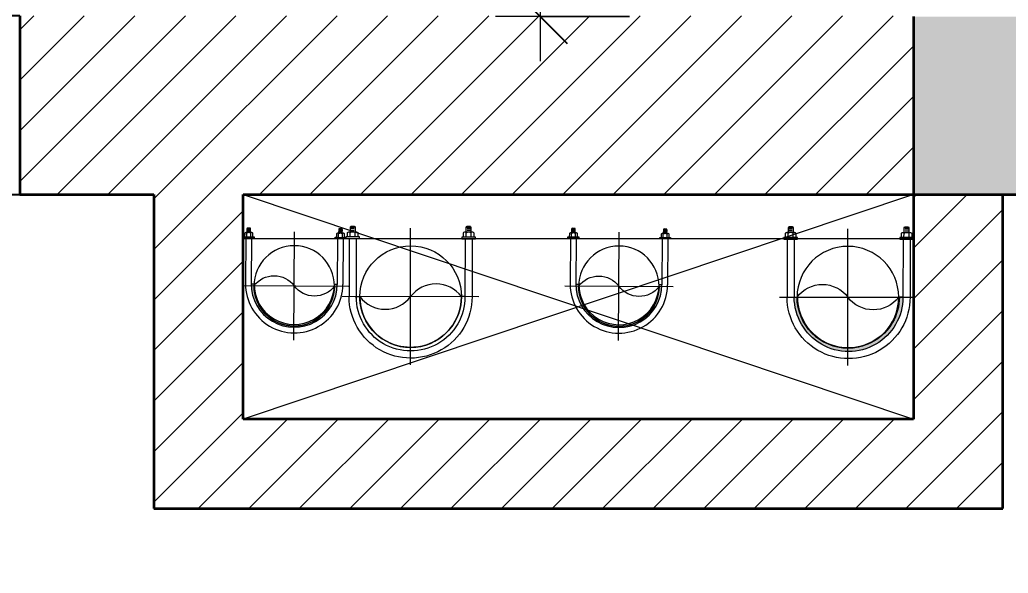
# Model space of a CAD drawing. Header units: millimetres. Extents: x 66631 to 260610, y 416 to 78637.
# Drawn here: x 72078 to 73184, y 36114 to 36733 of the extents above; entities that cross this region are included whole.
import ezdxf

# ---------------------------------------------------------------- set-up
doc = ezdxf.new("R2010")
doc.units = ezdxf.units.MM
doc.linetypes.add('Dash - Tight', pattern=[4.5, 3, -1.5])
doc.linetypes.add('IMPORT-CENTER _3_', pattern=[10.16, 6.35, -1.27, 1.27, -1.27])
for name, color, linetype, lineweight in [('0-3', 7, 'Continuous', 18), ('A-ANNO-DIMS', 211, 'Continuous', 9), ('A-ANNO-DIMS-50', 211, 'Continuous', 9), ('A-DETL-GENF-3', 92, 'Dash - Tight', 18), ('A-DETL-GENF-5', 9, 'Continuous', 18), ('A-DETL-MEDM', 33, 'Continuous', 35), ('A-DOOR', 31, 'Continuous', 18), ('A-DOOR-FRAM', 31, 'Continuous', 25), ('A-WALL-5', 113, 'Continuous', 35), ('A-WALL-PATT-2', 111, 'Continuous', 18), ('G-IMPT', 8, 'Continuous', 18), ('G-IMPT-3', 8, 'IMPORT-CENTER _3_', 18), ('M-EQPM', 50, 'Continuous', 18)]:
    doc.layers.add(name, color=color, linetype=linetype, lineweight=lineweight)
doc.styles.add('UTM Avo', font='', dxfattribs={"width": 0.9, "height": 125})
doc.styles.get('UTM Avo').set_extended_font_data('UTM Avo')
doc.dimstyles.new('1_Dim_chi_tiet_2_5', dxfattribs={"dimscale": 304.8, "dimtxt": 124.912619, "dimasz": 0.19685, "dimexe": 0.164042, "dimexo": 0.0625, "dimgap": 0.016404, "dimtad": 1, "dimdec": 0, "dimrnd": 5, "dimzin": 0, "dimdsep": 46, "dimtxsty": 'UTM Avo', "dimblk1": 'OBLIQUE', "dimblk2": 'OBLIQUE', "dimsah": 1, "dimcen": 0.09, "dimdle": 0.164042, "dimazin": 0, "dimtfac": 1, "dimtdec": 4, "dimtix": 1, "dimtmove": 0, "dimatfit": 3, "dimfxl": 0.328084, "dimfxlon": 1, "dimtvp": 1, "dimtolj": 1, "dimtzin": 0, "dimarcsym": 2})
pattern_1 = [(45, (0, 0), (-28.284271, 28.284271), [])]

# ---------------------------------------------------------------- blocks, each defined once
blk = doc.blocks.new('TKTC_XREF_251221_MB TANG 1 - TKTC_XREF_260130_MB TANG 1_dwg_CUM U_DN100-4202112-TKCS_CĂN HỘ LOẠI 1B - MẶT BẰNG')
at = {"layer": 'G-IMPT'}
blk.add_hatch(color=256, dxfattribs=at).paths.add_polyline_path([(61, 0), (58.9, 15.8), (52.8, 30.5), (43.1, 43.1), (30.5, 52.8), (15.8, 58.9), (0, 61), (0, 57), (15.8, 54.6), (30.5, 47.8), (40.3, 40.3), (49.4, 28.5), (55.1, 14.8), (57, 0), (54.6, -15.8), (47.8, -30.5), (40.3, -40.3), (28.5, -49.4), (14.8, -55.1), (0, -57), (0, -61), (15.8, -58.9), (30.5, -52.8), (43.1, -43.1), (53.7, -28.5), (59.1, -14.7)])
for p, q in [((-79.1, 66.6), (-79.1, 63.4)), ((-76.6, 66.6), (-76.6, 63.4)), ((-74.6, 66.6), (-74.6, 63.4)), ((-72.7, 69.3), (-72.7, 60.7)), ((-66.9, 67.9), (-71.7, 67.9)), ((-66.9, 62.1), (-71.7, 62.1)), ((-65, 69), (0, 69)), ((-79.1, -63.4), (-79.1, -66.6)), ((-76.6, -63.4), (-76.6, -66.6)), ((-74.6, -63.4), (-74.6, -66.6)), ((-72.7, -60.7), (-72.7, -69.3)), ((-66.9, -62.1), (-71.7, -62.1)), ((-66.9, -67.9), (-71.7, -67.9)), ((-65, -69), (0, -69))]:
    blk.add_line(p, q, dxfattribs=at)
at = {"layer": 'G-IMPT', "flags": 128}
for points in [[(-71.7, 59.2), (-66.9, 59.2), (-66.9, 70.8), (-71.7, 70.8)], [(-66.9, 70.8), (-66.9, 72.7), (-65, 72.7), (-65, 57.3), (-66.9, 57.3), (-66.9, 59.2)], [(-72.7, 67.6), (-78.1, 67.6), (-78.1, 62.4), (-72.7, 62.4)], [(-65, 61), (0, 61), (0, 57)], [(-72.7, -62.4), (-78.1, -62.4), (-78.1, -67.6), (-72.7, -67.6)], [(-71.7, -70.8), (-66.9, -70.8), (-66.9, -59.2), (-71.7, -59.2)], [(-66.9, -59.2), (-66.9, -57.3), (-65, -57.3), (-65, -72.7), (-66.9, -72.7), (-66.9, -70.8)], [(-65, -61), (0, -61), (0, -57)]]:
    blk.add_lwpolyline(points, dxfattribs=at)
at = {"layer": 'G-IMPT'}
for centre, radius, start, end in [((-71.1, 69.3), 1.56, 112.6199, 247.3801), ((-78.1, 66.6), 0.96, 90, 180), ((-78.1, 63.4), 0.96, 180, 270), ((-67.9, 65), 4.8, 143.1301, 216.8699), ((-71.1, 60.7), 1.56, 112.6199, 247.3801), ((0, 0), 69, 270, 90), ((0, 0), 61, 270, 90), ((0, 0), 57, 270, 90), ((-78.1, -63.4), 0.96, 90, 180), ((-78.1, -66.6), 0.96, 180, 270), ((-71.1, -60.7), 1.56, 112.6199, 247.3801), ((-67.9, -65), 4.8, 143.1301, 216.8699), ((-71.1, -69.3), 1.56, 112.6199, 247.3801)]:
    blk.add_arc(centre, radius, start, end, dxfattribs=at)
blk = doc.blocks.new('TKTC_XREF_251221_MB TANG 1 - TKTC_XREF_260130_MB TANG 1_dwg_$cc-4202113-TKCS_CĂN HỘ LOẠI 1B - MẶT BẰNG')
at = {"layer": 'G-IMPT'}
blk.add_circle((0, 0), 0.5, dxfattribs=at)
for centre, radius, start, end in [((0, 0), 0.5, 90, 270), ((0.188, 0.25), 0.313, 126.8699, 233.1301), ((-0.188, -0.25), 0.313, 306.8699, 53.1301)]:
    blk.add_arc(centre, radius, start, end, dxfattribs=at)
at = {"layer": 'G-IMPT-3'}
for p, q in [((0, -0.635), (0, 0.673)), ((-0.673, 0), (0.673, 0))]:
    blk.add_line(p, q, dxfattribs=at)
blk = doc.blocks.new('TKTC_XREF_251221_MB TANG 1 - TKTC_XREF_260130_MB TANG 1_dwg_$cc-V6-TKCS_CĂN HỘ LOẠI 1B - MẶT BẰNG')
at = {"layer": 'G-IMPT'}
blk.add_circle((0, 0), 0.5, dxfattribs=at)
for centre, radius, start, end in [((0, 0), 0.5, 90, 270), ((0.1875, 0.25), 0.3125, 126.8699, 233.1301), ((-0.1875, -0.25), 0.3125, 306.8699, 53.1301)]:
    blk.add_arc(centre, radius, start, end, dxfattribs=at)
at = {"layer": 'G-IMPT-3'}
for p, q in [((0, -0.6728), (0, 0.6728)), ((-0.6728, 0), (0.6728, 0))]:
    blk.add_line(p, q, dxfattribs=at)
blk = doc.blocks.new('TKTC_XREF_251221_MB TANG 1 - TKTC_XREF_260130_MB TANG 1_dwg_CUM U_DN100-4202115-TKCS_CĂN HỘ LOẠI 1B - MẶT BẰNG')
at = {"layer": 'G-IMPT'}
blk.add_hatch(color=256, dxfattribs=at).paths.add_polyline_path([(0, 61), (6.5, 60.1), (0, 60.2)])
for p, q in [((-79.1, 66.6), (-79.1, 63.4)), ((-76.6, 66.6), (-76.6, 63.4)), ((-74.6, 66.6), (-74.6, 63.4)), ((-72.7, 69.3), (-72.7, 60.7)), ((-66.9, 67.9), (-71.7, 67.9)), ((-65, 69), (0, 69)), ((-66.9, 62.1), (-71.7, 62.1)), ((-79.1, -63.4), (-79.1, -66.6)), ((-76.6, -63.4), (-76.6, -66.6)), ((-74.6, -63.4), (-74.6, -66.6)), ((-72.7, -60.7), (-72.7, -69.3)), ((-66.9, -62.1), (-71.7, -62.1)), ((-66.9, -67.9), (-71.7, -67.9)), ((-65, -69), (0, -69))]:
    blk.add_line(p, q, dxfattribs=at)
at = {"layer": 'G-IMPT', "flags": 128}
for points in [[(-72.7, 67.6), (-78.1, 67.6), (-78.1, 62.4), (-72.7, 62.4)], [(-71.7, 59.2), (-66.9, 59.2), (-66.9, 70.8), (-71.7, 70.8)], [(-66.9, 70.8), (-66.9, 72.7), (-65, 72.7), (-65, 57.3), (-66.9, 57.3), (-66.9, 59.2)], [(-65, 61), (0, 61), (0, 57)], [(-72.7, -62.4), (-78.1, -62.4), (-78.1, -67.6), (-72.7, -67.6)], [(-71.7, -70.8), (-66.9, -70.8), (-66.9, -59.2), (-71.7, -59.2)], [(-66.9, -59.2), (-66.9, -57.3), (-65, -57.3), (-65, -72.7), (-66.9, -72.7), (-66.9, -70.8)], [(-65, -61), (0, -61), (0, -57)]]:
    blk.add_lwpolyline(points, dxfattribs=at)
at = {"layer": 'G-IMPT'}
for centre, radius, start, end in [((-78.1, 66.6), 0.96, 90, 180), ((-71.1, 69.3), 1.56, 112.6199, 247.3801), ((-67.9, 65), 4.8, 143.1301, 216.8699), ((0, 0), 69, 270, 90), ((-78.1, 63.4), 0.96, 180, 270), ((-71.1, 60.7), 1.56, 112.6199, 247.3801), ((0, 0), 61, 270, 90), ((0, 0), 57, 270, 90), ((-78.1, -63.4), 0.96, 90, 180), ((-71.1, -60.7), 1.56, 112.6199, 247.3801), ((-67.9, -65), 4.8, 143.1301, 216.8699), ((-78.1, -66.6), 0.96, 180, 270), ((-71.1, -69.3), 1.56, 112.6199, 247.3801)]:
    blk.add_arc(centre, radius, start, end, dxfattribs=at)
blk = doc.blocks.new('TKTC_XREF_251221_MB TANG 1 - TKTC_XREF_260130_MB TANG 1_dwg_$cc-4202116-TKCS_CĂN HỘ LOẠI 1B - MẶT BẰNG')
at = {"layer": 'G-IMPT'}
blk.add_circle((0, 0), 0.5, dxfattribs=at)
for centre, radius, start, end in [((0, 0), 0.5, 90, 270), ((0.188, 0.25), 0.313, 126.8699, 233.1301), ((-0.188, -0.25), 0.313, 306.8699, 53.1301)]:
    blk.add_arc(centre, radius, start, end, dxfattribs=at)
at = {"layer": 'G-IMPT-3'}
for p, q in [((0, -0.673), (0, 0.673)), ((-0.673, 0), (0.673, 0))]:
    blk.add_line(p, q, dxfattribs=at)
blk = doc.blocks.new('TKTC_XREF_251221_MB TANG 1 - TKTC_XREF_260130_MB TANG 1_dwg_CUM U_DN100-V7-TKCS_CĂN HỘ LOẠI 1B - MẶT BẰNG')
at = {"layer": 'G-IMPT'}
blk.add_hatch(color=256, dxfattribs=at).paths.add_polyline_path([(61, 0), (61, 0), (58.9, -15.8), (52.8, -30.5), (43.1, -43.1), (30.5, -52.8), (15.8, -58.9), (0, -61), (0, -57), (15.8, -54.6), (28.5, -49.4), (40.3, -40.3), (49.4, -28.5), (55.1, -14.8), (57, 0), (54.6, 15.8), (49.4, 28.5), (40.3, 40.3), (28.5, 49.4), (14.8, 55.1), (0, 57.1), (0, 61), (15.8, 58.9), (30.5, 52.8), (43.1, 43.1), (53.7, 28.5), (59.1, 14.7), (60.5, 3.5)])
for p, q in [((-79.1, 66.6), (-79.1, 63.4)), ((-76.6, 66.6), (-76.6, 63.4)), ((-74.6, 66.6), (-74.6, 63.4)), ((-72.7, 69.3), (-72.7, 60.7)), ((-66.9, 67.9), (-71.7, 67.9)), ((-65, 69), (0, 69)), ((-66.9, 62.1), (-71.7, 62.1)), ((-79.1, -63.4), (-79.1, -66.6)), ((-76.6, -63.4), (-76.6, -66.6)), ((-74.6, -63.4), (-74.6, -66.6)), ((-72.7, -60.7), (-72.7, -69.3)), ((-66.9, -62.1), (-71.7, -62.1)), ((-66.9, -67.9), (-71.7, -67.9)), ((-66.9, -72.7), (-66.9, -70.8)), ((-65, -69), (0, -69))]:
    blk.add_line(p, q, dxfattribs=at)
at = {"layer": 'G-IMPT', "flags": 128}
for points in [[(-72.7, 67.6), (-78.1, 67.6), (-78.1, 62.4), (-72.7, 62.4)], [(-71.7, 59.2), (-66.9, 59.2), (-66.9, 70.8), (-71.7, 70.8)], [(-66.9, 70.8), (-66.9, 72.7), (-65, 72.7), (-65, 57.3), (-66.9, 57.3), (-66.9, 59.2)], [(-65, 61), (0, 61), (0, 57)], [(-72.7, -62.4), (-78.1, -62.4), (-78.1, -67.6), (-72.7, -67.6)], [(-71.7, -70.8), (-66.9, -70.8), (-66.9, -59.2), (-71.7, -59.2)], [(-66.9, -59.2), (-66.9, -57.3), (-65, -57.3), (-65, -72.7), (-66.9, -72.7)], [(-65, -61), (0, -61), (0, -57)]]:
    blk.add_lwpolyline(points, dxfattribs=at)
at = {"layer": 'G-IMPT'}
for centre, radius, start, end in [((-78.1, 66.6), 0.96, 90, 180), ((-71.1, 69.3), 1.56, 112.6199, 247.3801), ((-67.9, 65), 4.8, 143.1301, 216.8699), ((0, 0), 69, 270, 90), ((-78.1, 63.4), 0.96, 180, 270), ((-71.1, 60.7), 1.56, 112.6199, 247.3801), ((0, 0), 61, 270, 90), ((0, 0), 57, 270, 90), ((-78.1, -63.4), 0.96, 90, 180), ((-71.1, -60.7), 1.56, 112.6199, 247.3801), ((-67.9, -65), 4.8, 143.1301, 216.8699), ((-78.1, -66.6), 0.96, 180, 270), ((-71.1, -69.3), 1.56, 112.6199, 247.3801)]:
    blk.add_arc(centre, radius, start, end, dxfattribs=at)
blk = doc.blocks.new('TKTC_XREF_251221_MB TANG 1 - TKTC_XREF_260130_MB TANG 1_dwg_$cc-4202111-TKCS_CĂN HỘ LOẠI 1B - MẶT BẰNG')
at = {"layer": 'G-IMPT'}
blk.add_circle((0, 0), 0.5, dxfattribs=at)
for centre, radius, start, end in [((0, 0), 0.5, 90, 270), ((0.1875, 0.25), 0.3125, 126.8699, 233.1301), ((-0.1875, -0.25), 0.3125, 306.8699, 53.1301)]:
    blk.add_arc(centre, radius, start, end, dxfattribs=at)
at = {"layer": 'G-IMPT-3'}
for p, q in [((0, -0.6728), (0, 0.6458)), ((-0.6728, 0), (0.6728, 0))]:
    blk.add_line(p, q, dxfattribs=at)
blk = doc.blocks.new('TKTC_XREF_251221_MB TANG 1 - TKTC_XREF_260130_MB TANG 1_dwg-4202109-TKCS_CĂN HỘ LOẠI 1B - MẶT BẰNG')
at = {"layer": 'G-IMPT', "flags": 128}
blk.add_lwpolyline([(-130824.1, -364836.4), (-130824, -364858), (-130074.1, -364858)], dxfattribs=at)
for name, p, xscale, yscale, zscale, rotation in [('TKTC_XREF_251221_MB TANG 1 - TKTC_XREF_260130_MB TANG 1_dwg_CUM U_DN100-4202112-TKCS_CĂN HỘ LOẠI 1B - MẶT BẰNG', (-130767, -364909.1), 0.7894736842105257, 0.7894736842105257, 0.7894736842105257, 269.580221000629), ('TKTC_XREF_251221_MB TANG 1 - TKTC_XREF_260130_MB TANG 1_dwg_$cc-V6-TKCS_CĂN HỘ LOẠI 1B - MẶT BẰNG', (-130636.8, -364923), 113.7150000000092, 113.7150000000092, 113.7150000000092, 89.95325644590794), ('TKTC_XREF_251221_MB TANG 1 - TKTC_XREF_260130_MB TANG 1_dwg_CUM U_DN100-4202112-TKCS_CĂN HỘ LOẠI 1B - MẶT BẰNG', (-130403.7, -364909.4), 0.7894736842105257, 0.7894736842105257, 0.7894736842105257, 269.580221000629)]:
    blk.add_blockref(name, p, dxfattribs=dict(xscale=xscale, yscale=yscale, zscale=zscale, rotation=rotation))
at = {"extrusion": (0, 0, -1)}
for name, p, xscale, yscale, zscale, rotation in [('TKTC_XREF_251221_MB TANG 1 - TKTC_XREF_260130_MB TANG 1_dwg_CUM U_DN100-4202115-TKCS_CĂN HỘ LOẠI 1B - MẶT BẰNG', (130636.8, -364923), 0.9974999999999966, 0.9974999999999966, -0.9974999999999966, 270.0467435564909), ('TKTC_XREF_251221_MB TANG 1 - TKTC_XREF_260130_MB TANG 1_dwg_$cc-4202111-TKCS_CĂN HỘ LOẠI 1B - MẶT BẰNG', (130147.5, -364923.6), 113.7150000000092, 113.7150000000092, -113.7150000000092, 90.04476088158533), ('TKTC_XREF_251221_MB TANG 1 - TKTC_XREF_260130_MB TANG 1_dwg_CUM U_DN100-V7-TKCS_CĂN HỘ LOẠI 1B - MẶT BẰNG', (130146.7, -364923.6), 0.9975000000000005, 0.9975000000000005, -0.9975000000000006, 270.0467435561337), ('TKTC_XREF_251221_MB TANG 1 - TKTC_XREF_260130_MB TANG 1_dwg_$cc-4202113-TKCS_CĂN HỘ LOẠI 1B - MẶT BẰNG', (130767, -364911), 90.00000000005133, 90.00000000005133, -90.00000000005133, 90.41977899777612), ('TKTC_XREF_251221_MB TANG 1 - TKTC_XREF_260130_MB TANG 1_dwg_$cc-4202116-TKCS_CĂN HỘ LOẠI 1B - MẶT BẰNG', (130403.7, -364911.4), 90.00000000005133, 90.00000000005133, -90.00000000005133, 90.41977899777612)]:
    blk.add_blockref(name, p, dxfattribs=dict(at, xscale=xscale, yscale=yscale, zscale=zscale, rotation=rotation))
blk = doc.blocks.new('TKTC_XREF_251221_MB TANG 1 - TKTC_XREF_251221_MB TANG 1-2038492-TKCS_CĂN HỘ LOẠI 1B - MẶT BẰNG')
blk.add_blockref('TKTC_XREF_251221_MB TANG 1 - TKTC_XREF_260130_MB TANG 1_dwg-4202109-TKCS_CĂN HỘ LOẠI 1B - MẶT BẰNG', (169499.1, 384109.7))
blk = doc.blocks.new('FD_05 - FD_05-1000x2200mm-835434-TKCS_CĂN HỘ LOẠI 1B - MẶT BẰNG')
at = {"layer": 'A-DETL-GENF-3'}
for p, q in [((470, 100), (470, 1120)), ((470, 1120), (510, 1120)), ((510, 1120), (510, 100)), ((510, 100), (470, 100))]:
    blk.add_line(p, q, dxfattribs=at)
blk.add_arc((510, 100), 1020, 92.2475, 180, dxfattribs=at)
at = {"layer": 'A-DOOR-FRAM'}
for p, q in [((-510, 100), (-545, 100)), ((-510, 60), (-510, 100)), ((545, 100), (510, 100)), ((510, 100), (510, 60)), ((-500, 60), (-510, 60)), ((-500, -100), (-500, 60)), ((510, 60), (500, 60)), ((500, 60), (500, -100)), ((-545, -100), (-500, -100)), ((500, -100), (545, -100))]:
    blk.add_line(p, q, dxfattribs=at)
blk = doc.blocks.new('DIMBLOCK6-TKCS_CĂN HỘ LOẠI 1B - MẶT BẰNG')
at = {"layer": 'A-ANNO-DIMS-50'}
for p, q in [((72660, 37986.9), (72660, 36686.9)), ((72760, 37936.9), (72610, 37936.9)), ((72660, 37936.9), (72760, 37936.9)), ((72760, 36736.9), (72610, 36736.9)), ((72660, 36736.9), (72760, 36736.9))]:
    blk.add_line(p, q, dxfattribs=at)
at = {"layer": 'A-ANNO-DIMS-50', "lineweight": 25}
for p, q in [((72660, 37936.9), (72630, 37966.9)), ((72660, 37936.9), (72690, 37906.9)), ((72660, 36736.9), (72630, 36766.9)), ((72660, 36736.9), (72690, 36706.9))]:
    blk.add_line(p, q, dxfattribs=at)
at = {"layer": 'A-ANNO-DIMS-50', "color": 0, "insert": (72497.7, 37165.8), "char_height": 125, "width": 410.824, "attachment_point": 1, "rotation": 90, "line_spacing_factor": 1.110334, "style": 'UTM Avo'}
blk.add_mtext('1200', dxfattribs=at)
blk = doc.blocks.new('_Oblique')
at = {"color": 0, "linetype": 'ByBlock', "lineweight": -2}
blk.add_line((-0.5, -0.5), (0.5, 0.5), dxfattribs=at)
blk = doc.blocks.new('DIMBLOCK54-TKCS_CĂN HỘ LOẠI 1B - MẶT BẰNG')
at = {"layer": 'A-ANNO-DIMS-50', "lineweight": 25}
for p, q in [((71811.3, 40436.9), (71781.3, 40466.9)), ((71811.3, 40436.9), (71841.3, 40406.9)), ((71811.3, 36736.8), (71781.3, 36766.8)), ((71811.3, 36736.8), (71841.3, 36706.8))]:
    blk.add_line(p, q, dxfattribs=at)
at = {"layer": 'A-ANNO-DIMS-50'}
for p, q in [((72767.4, 40436.9), (71761.3, 40436.9)), ((71811.3, 36686.8), (71811.3, 40436.9)), ((71811.3, 40436.9), (72767.4, 40436.9)), ((71711.3, 36736.8), (71861.3, 36736.8)), ((71811.3, 36736.8), (71711.3, 36736.8))]:
    blk.add_line(p, q, dxfattribs=at)
at = {"layer": 'A-ANNO-DIMS-50', "color": 0, "insert": (71648.9, 38415.7), "char_height": 125, "width": 410.824, "attachment_point": 1, "rotation": 90, "line_spacing_factor": 1.110334, "style": 'UTM Avo'}
blk.add_mtext('3700', dxfattribs=at)

msp = doc.modelspace()

# ---------------------------------------------------------------- hatches: boundary and pattern name
at = {"layer": 'A-DETL-GENF-5'}
h = msp.add_hatch(dxfattribs=at)
h.set_pattern_fill('FP_3', color=256, style=0, pattern_type=2)
h.set_pattern_definition([(50, (0, 0), (364.3679, -31.8783), [38.1, -419.1]), (355, (0, 0), (-70.4859, 382.1133), [30.48, -335.28]), (100.451, (30.36, -2.66), (293.885, 350.2334), [32.38, -356.18]), (46.184, (0, 101.6), (542.1585, -84.0858), [57.15, -628.65]), (96.636, (45.2, 94.6), (474.805, 494.8554), [48.57, -534.27]), (351.184, (0, 101.6), (474.8102, 494.85), [45.72, -502.92]), (21, (50.8, 76.2), (303.2285, -204.5305), [38.1, -419.1]), (326, (50.8, 76.2), (123.6039, 368.376), [30.48, -335.28]), (71.451, (76.07, 59.16), (426.8341, 163.8427), [32.38, -356.18]), (37.5, (0, 0), (6.17665, 169.11015), [3.353, -327.863, 3.353, -337.007, -336.55]), (37.5, (0, 0), (6.17665, 169.11015), [-671.576, 3.353, -333.197]), (7.5, (0, 0), (133.63888, 200.3615), [3.353, -190.703, 3.353, -320.243, -128.27]), (7.5, (0, 0), (133.63888, 200.3615), [-517.652, 3.353, -124.917]), (327.5, (-113.28, 0), (271.18182, -11.45836), [3.353, -123.647, 3.353, -392.887, -525.78]), (327.5, (-113.28, 0), (271.18182, -11.45836), [-523.24, 3.353, -522.427]), (317.5, (-164.08, 0), (296.2585, 50.85285), [3.353, -161.747, 3.353, -259.791, -373.38]), (317.5, (-164.08, 0), (296.2585, 50.85285), [-428.244, 3.353, -370.027]), (45, (0, 0), (-125.7236, 125.7236), []), (45, (0, 190.5), (-125.7236, 125.7236), [])])
h.paths.add_polyline_path([(69052.6, 35537.4), (69252.6, 35537.4), (69252.6, 35737.4), (69052.6, 35736.9), (69052.6, 35537.4)])
h.paths.add_polyline_path([(73277.6, 36537.8), (73277.6, 36736.9), (73077.6, 36736.9), (73077.6, 36537.8), (73233.5, 36537.8)])
h.paths.add_polyline_path([(77177.6, 36537.8), (77377.6, 36537.8), (77377.6, 36737.8), (77177.6, 36737.8), (77177.6, 36726.8)])
h.paths.add_polyline_path([(72319.9, 37936.9), (72427.6, 37936.9), (72427.6, 38036.9), (72227.6, 38036.9), (72227.6, 37936.9)])
h.paths.add_polyline_path([(77452.6, 39236.9), (77527.6, 39236.9), (77527.6, 40535.7), (77177.6, 40535.7), (77177.6, 39236.9), (77377.6, 39236.9)])
h.paths.add_polyline_path([(68977.6, 39237.4), (69352.6, 39237.4), (69352.6, 40536.9), (68952.6, 40536.9), (68952.6, 39237.4)])
h.paths.add_polyline_path([(75927.9, 40336.9), (75927.6, 40436.9), (75727.9, 40436.9), (75727.9, 40336.9), (75927.6, 40336.9)])
h.paths.add_polyline_path([(72231.7, 40336.9), (72427.6, 40336.9), (72427.6, 40436.9), (72227.6, 40436.9), (72227.6, 40336.9)])
h.paths.add_polyline_path([(75869.6, 41436.9), (75927.6, 41436.9), (75927.6, 41536.9), (75727.9, 41536.9), (75727.9, 41436.9), (75827.6, 41436.9)])
h.paths.add_polyline_path([(72427.6, 41436.9), (72427.6, 41536.9), (72227.6, 41536.9), (72227.6, 41436.9), (72327.6, 41436.9)])
h.paths.add_polyline_path([(77177.6, 43836.9), (77527.6, 43836.9), (77527.6, 44536.9), (77177.6, 44536.9), (77177.6, 43837)])
h.paths.add_polyline_path([(69329.2, 43837.4), (69329.2, 44536.9), (68977.6, 44536.9), (68978, 43837.4), (69327.6, 43837.4)])
h.paths.add_polyline_path([(75927.6, 44336.9), (75927.6, 44537.4), (75727.6, 44536.9), (75727.6, 44336.9), (75827.6, 44336.9)])
h.paths.add_polyline_path([(72327.6, 44337.4), (72452.6, 44337.4), (72452.6, 44536.9), (72252.6, 44536.9), (72252.6, 44337.4)])
h.paths.add_polyline_path([(72252.6, 45536.9), (72452.6, 45536.9), (72452.6, 45736.1), (72252.6, 45736.1), (72252.6, 45637.4)])
h.paths.add_polyline_path([(69252.6, 45537.4), (69252.6, 45737.4), (69052.6, 45736.9), (69052.6, 45537.4), (69230.2, 45537.4)])
at = {"layer": 'A-WALL-PATT-2'}
h = msp.add_hatch(dxfattribs=at)
h.set_pattern_fill('FP_1', color=256, style=0, pattern_type=2)
h.set_pattern_definition(pattern_1)
h.paths.add_polyline_path([(75795.2, 36537.8), (77177.6, 36537.8), (77177.6, 36737.8), (73277.6, 36737.8), (73277.6, 36537.8), (74627.6, 36537.8)])
h.paths.add_polyline_path([(69268.6, 36537.8), (70987.6, 36537.8), (70987.6, 36737.8), (69252.6, 36737.8), (69252.6, 36537.8)])
h.paths.add_polyline_path([(73077.6, 36537.8), (73077.6, 36737.8), (72077.6, 36737.8), (72077.6, 36537.8), (72913.2, 36537.8)])
h = msp.add_hatch(dxfattribs=at)
h.set_pattern_fill('FP_1', color=256, style=0, pattern_type=2)
h.set_pattern_definition(pattern_1)
h.paths.add_polyline_path([(72327.6, 36186.5), (72327.6, 36537.8), (72227.6, 36537.8), (72227.6, 36186.5), (72272.8, 36186.5)])
h = msp.add_hatch(dxfattribs=at)
h.set_pattern_fill('FP_1', color=256, style=0, pattern_type=2)
h.set_pattern_definition(pattern_1)
h.paths.add_polyline_path([(73077.6, 36286.5), (73177.6, 36286.5), (73177.6, 36537.8), (73077.6, 36537.8), (73077.6, 36475.4)])
h = msp.add_hatch(dxfattribs=at)
h.set_pattern_fill('FP_1', color=256, style=0, pattern_type=2)
h.set_pattern_definition(pattern_1)
h.paths.add_polyline_path([(72593, 36186.5), (73177.6, 36186.5), (73177.6, 36286.5), (72327.6, 36286.5), (72327.6, 36186.5)])

# ---------------------------------------------------------------- linework, layer by layer
at = {"layer": '0-3'}
for p, q in [((73077.6, 36537.8), (72327.6, 36286.5)), ((72327.6, 36537.8), (73077.6, 36286.5))]:
    msp.add_line(p, q, dxfattribs=at)
at = {"layer": 'A-DETL-MEDM'}
for p, q in [((73077.6, 36736.9), (73077.6, 36537.8)), ((73077.6, 36537.8), (73277.6, 36537.8))]:
    msp.add_line(p, q, dxfattribs=at)
at = {"layer": 'A-WALL-5'}
for p, q in [((72077.6, 36737.8), (72077.6, 36537.8)), ((72077.6, 36537.8), (72227.6, 36537.8)), ((72227.6, 36537.8), (72227.6, 36186.5)), ((72327.6, 36537.8), (73077.6, 36537.8)), ((72327.6, 36286.5), (72327.6, 36537.8)), ((73077.6, 36537.8), (73077.6, 36286.5)), ((73177.6, 36186.5), (73177.6, 36537.8)), ((73077.6, 36286.5), (72327.6, 36286.5)), ((72227.6, 36186.5), (73177.6, 36186.5))]:
    msp.add_line(p, q, dxfattribs=at)

# ---------------------------------------------------------------- block references
at = {"layer": 'A-DOOR'}
msp.add_blockref('FD_05 - FD_05-1000x2200mm-835434-TKCS_CĂN HỘ LOẠI 1B - MẶT BẰNG', (71532.6, 36637.8), dxfattribs=at)
at = {"layer": 'M-EQPM'}
msp.add_blockref('TKTC_XREF_251221_MB TANG 1 - TKTC_XREF_251221_MB TANG 1-2038492-TKCS_CĂN HỘ LOẠI 1B - MẶT BẰNG', (33652.6, 17236.9), dxfattribs=at)

# ---------------------------------------------------------------- dimensions: what is measured, and where the dimension line sits
at = {"layer": 'A-ANNO-DIMS'}
for base, p1, p2, override, picture, middle in [((71811.3, 40436.9), (71711.3, 36736.8), (72767.4, 40436.9), {"dimpost": '<>', "dimfxl": 3847.932058}, 'DIMBLOCK54-TKCS_CĂN HỘ LOẠI 1B - MẶT BẰNG', (71741.6, 38586.9)), ((72660, 36736.9), (72760, 37936.9), (72760, 36736.9), {"dimpost": '<>', "dimfxl": 1200}, 'DIMBLOCK6-TKCS_CĂN HỘ LOẠI 1B - MẶT BẰNG', (72590.4, 37336.9))]:
    dim = msp.add_linear_dim(base=base, p1=p1, p2=p2, angle=90, dimstyle='1_Dim_chi_tiet_2_5', override=override, dxfattribs=at)
    dim.commit()
    dim.dimension.update_dxf_attribs({"geometry": picture, "text_midpoint": middle})

doc.saveas('drawing.dxf')
